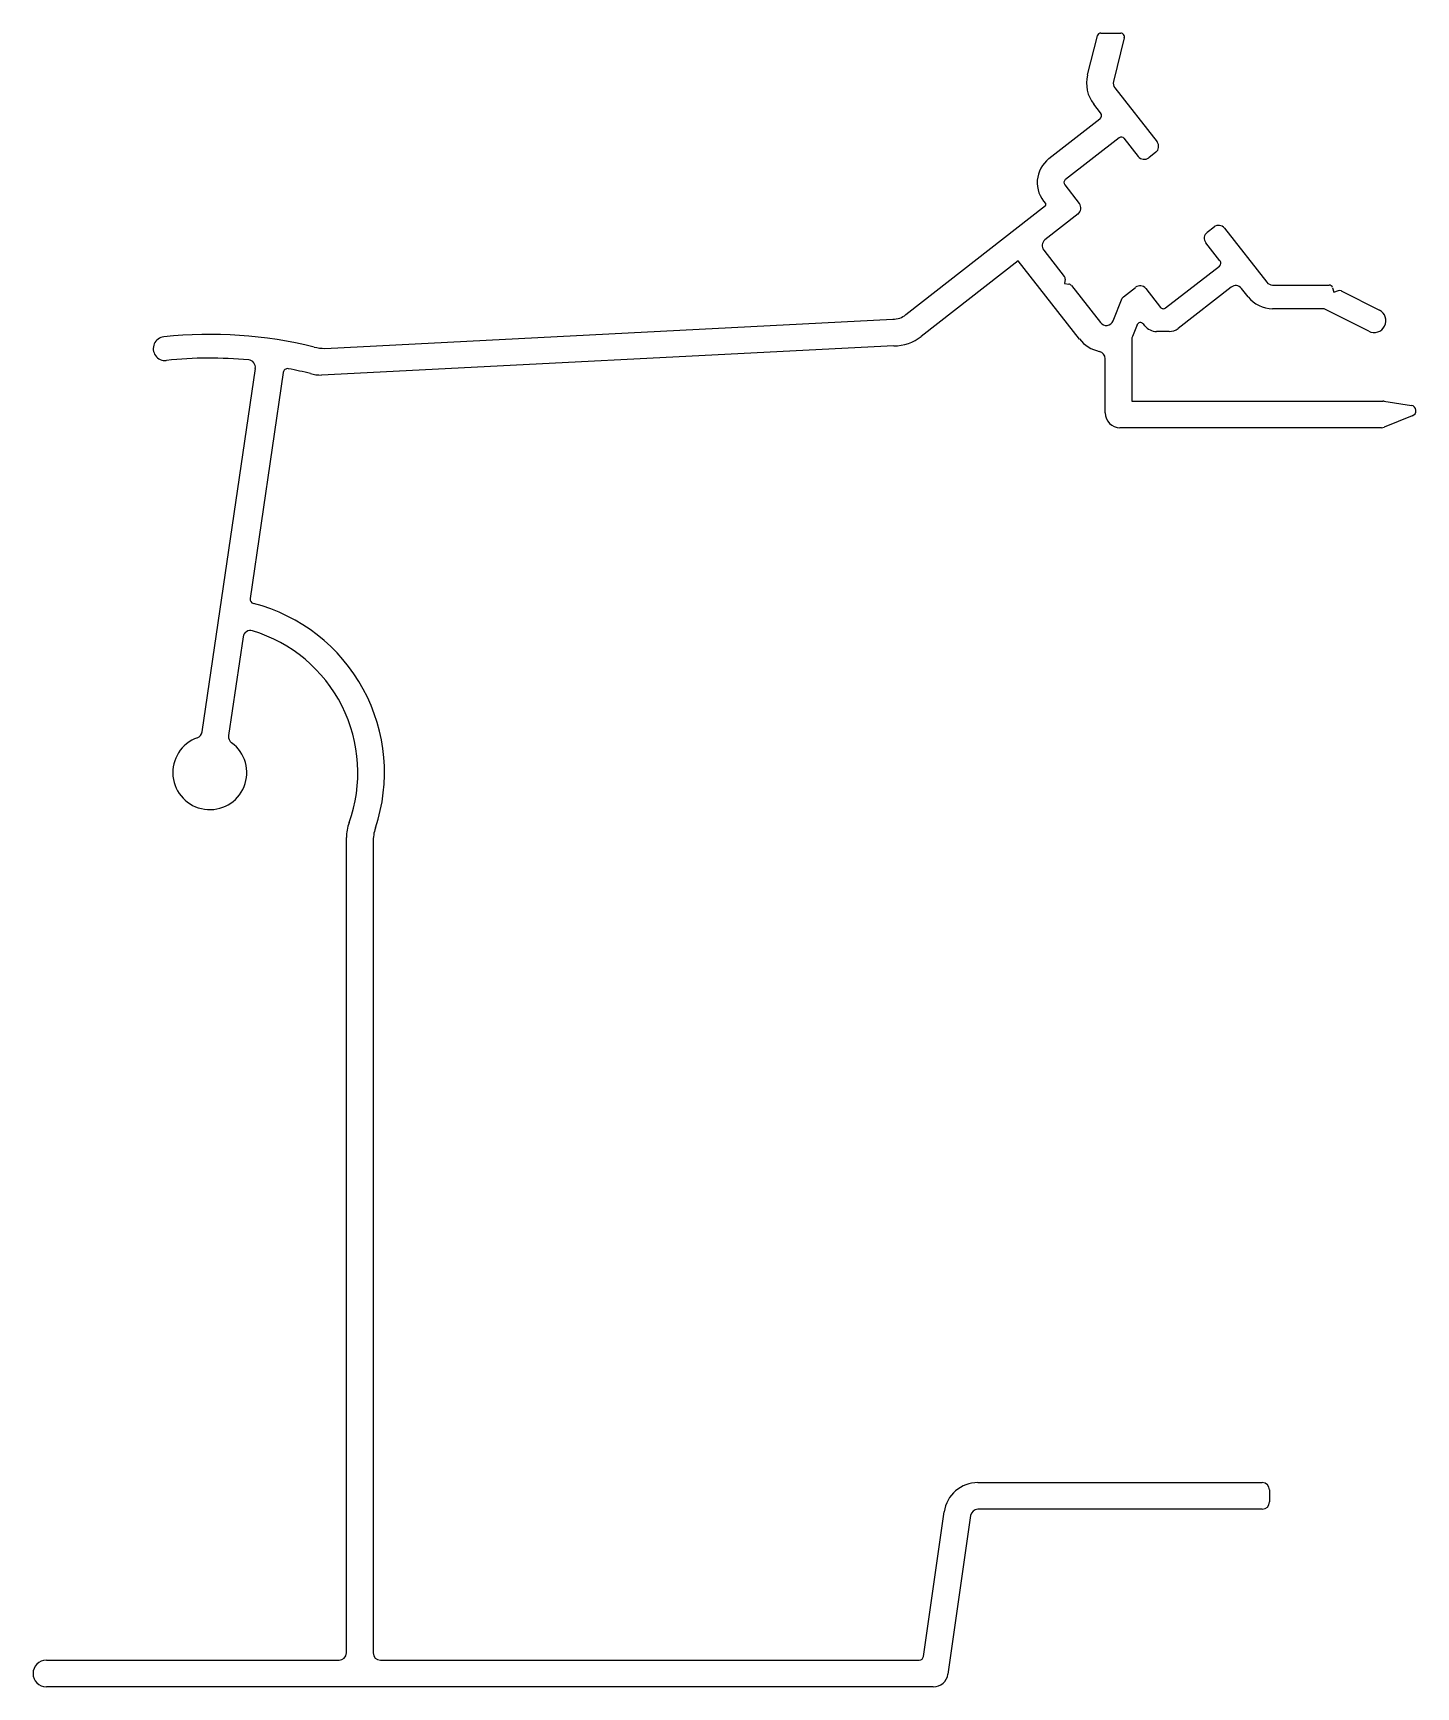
# Model space of a CAD drawing. Extents: x 2 to 95, y 2 to 113.
import ezdxf

# ---------------------------------------------------------------- set-up
doc = ezdxf.new("R2010")
doc.units = 0
doc.layers.get('0').update_dxf_attribs({"linetype": 'CONTINUOUS'})

msp = doc.modelspace()

# ---------------------------------------------------------------- linework, layer by layer
for p, q in [((72.79, 110.4), (73.45, 113.04)), ((73.69, 113.23), (75.03, 113.22)), ((75.27, 112.91), (74.54, 109.96)), ((74.63, 109.53), (77.48, 105.88)), ((73.66, 107.85), (73.21, 108.43)), ((70.18, 104.75), (73.61, 107.43)), ((74.92, 106.16), (71.29, 103.33)), ((76.22, 104.9), (75.27, 106.12)), ((77.4, 105.18), (76.92, 104.81)), ((71.25, 102.98), (72.23, 101.71)), ((60.52, 94.21), (69.94, 101.57)), ((72.15, 101.01), (69.91, 99.27)), ((80.86, 99.77), (81.33, 100.14)), ((82.04, 100.05), (84.89, 96.4)), ((69.83, 98.56), (71.22, 96.78)), ((81.73, 97.84), (80.78, 99.07)), ((68.11, 97.85), (61.56, 92.74)), ((72.24, 92.56), (68.11, 97.85)), ((78.06, 94.66), (81.69, 97.49)), ((71.27, 96.6), (71.24, 96.31)), ((71.24, 96.31), (71.53, 96.27)), ((71.7, 96.18), (73.66, 93.67)), ((85.29, 96.21), (89.1, 96.21)), ((74.52, 93.79), (75.13, 95.31)), ((75.21, 95.42), (76.03, 96.05)), ((76.72, 95.97), (77.71, 94.7)), ((82.48, 96.07), (78.92, 93.28)), ((83.63, 95.41), (83.19, 95.98)), ((89.34, 96.03), (89.43, 95.73)), ((89.43, 95.73), (89.74, 95.83)), ((89.93, 95.82), (92.5, 94.52)), ((21.26, 91.93), (59.63, 93.9)), ((88.78, 94.61), (85.29, 94.61)), ((91.78, 93.09), (88.78, 94.61)), ((76.13, 93.52), (75.82, 92.74)), ((76.66, 93.45), (76.56, 93.58)), ((78.3, 93.07), (77.45, 93.07)), ((59.71, 92.1), (21.04, 90.13)), ((75.78, 92.55), (75.78, 88.37)), ((12.99, 66.03), (16.58, 90.58)), ((73.98, 87.57), (73.98, 91.23)), ((18.46, 90.31), (16.22, 75.03)), ((75.78, 88.37), (92.74, 88.37)), ((92.81, 88.36), (94.66, 88.08)), ((94.71, 87.38), (92.83, 86.61)), ((92.64, 86.57), (74.98, 86.57)), ((15.75, 72.44), (14.77, 65.77)), ((22.73, 3.81), (22.73, 58.88)), ((24.53, 58.58), (24.53, 3.81)), ((65.38, 15.31), (84.58, 15.31)), ((85.08, 14.81), (85.08, 14.01)), ((84.58, 13.51), (65.38, 13.51)), ((61.71, 3.56), (63.1, 13.33)), ((64.89, 13.08), (63.36, 2.36)), ((2.46, 3.31), (22.23, 3.31)), ((25.03, 3.31), (61.41, 3.31)), ((62.37, 1.51), (2.46, 1.51))]:
    msp.add_line(p, q)
for centre, radius, start, end in [((73.69, 112.98), 0.25, 89.5653, 166), ((75.03, 112.97), 0.25, 346, 89.5653), ((75.02, 109.84), 2.3, 166, 218), ((75.02, 109.84), 0.5, 166, 218.0032), ((73.43, 107.66), 0.3, 308, 38), ((75.07, 105.96), 0.25, 38, 128), ((77.09, 105.57), 0.5, 308, 38), ((71.44, 103.13), 2.05, 128, 223.4504), ((76.61, 105.2), 0.5, 218, 308), ((71.44, 103.13), 0.25, 128, 217.9966), ((69.88, 101.65), 0.1, 308.0034, 43.4504), ((71.84, 101.4), 0.5, 308.0034, 37.9966), ((81.17, 99.37), 0.5, 128, 218), ((81.64, 99.74), 0.5, 38, 128), ((70.22, 98.87), 0.5, 128.0034, 218), ((81.54, 97.69), 0.25, 308, 38), ((71.03, 96.63), 0.25, 353, 38), ((71.5, 96.02), 0.25, 38, 83), ((76.33, 95.66), 0.5, 38.5035, 127.8504), ((82.79, 95.67), 0.5, 38, 128), ((85.29, 96.71), 0.5, 218, 270), ((89.1, 95.96), 0.25, 18.1696, 90), ((75.36, 95.22), 0.25, 127.8823, 157.9771), ((85.29, 96.71), 2.1, 218, 270), ((89.82, 95.59), 0.25, 63.1696, 108.1696), ((59.63, 95.35), 1.45, 270, 308.0034), ((77.91, 94.86), 0.25, 217.9945, 308), ((92.14, 93.8), 0.8, 243.1696, 63.1696), ((13.5, 63.27), 29.6, 76.2284, 96.0031), ((59.71, 95.1), 3, 270, 308.0034), ((74.05, 93.98), 0.5, 218, 337.9771), ((76.28, 92.55), 0.5, 157.9771, 180), ((76.36, 93.42), 0.25, 37.9945, 157.9771), ((77.45, 94.07), 1, 217.9945, 270), ((78.3, 94.07), 1, 270, 308), ((10.48, 91.91), 0.8, 96.0029, 276.0031), ((21.26, 94.93), 3, 256.2284, 270), ((74.05, 93.98), 2.3, 218, 258.2164), ((73.48, 91.23), 0.5, 0, 78.2164), ((13.5, 63.27), 28, 84.6041, 96.0031), ((16.08, 90.65), 0.5, 351.686, 84.6041), ((18.75, 90.26), 0.3, 78.9765, 171.686), ((13.5, 63.27), 27.8, 75.8297, 78.9765), ((21.04, 93.13), 3, 255.8297, 270), ((92.74, 87.87), 0.5, 81.2627, 90), ((74.98, 87.57), 1, 180, 270), ((94.61, 87.72), 0.361, 287.3773, 81.2627), ((92.64, 87.07), 0.5, 270, 292.2203), ((16.52, 74.99), 0.3, 171.686, 255.5183), ((13.5, 63.27), 11.8, 341.5215, 75.5183), ((16.24, 72.37), 0.5, 73.2115, 171.686), ((13.5, 63.27), 10, 340.2717, 73.2115), ((12.49, 66.1), 0.5, 289.5042, 351.686), ((13.5, 63.27), 2.5, 109.5042, 53.8679), ((15.26, 65.69), 0.5, 171.686, 233.8679), ((25.73, 58.88), 3, 160.2717, 180), ((27.53, 58.58), 3, 161.5215, 180), ((65.38, 13.01), 2.3, 90, 171.8662), ((84.58, 14.81), 0.5, 360, 90), ((65.38, 13.01), 0.5, 90, 171.8662), ((84.58, 14.01), 0.5, 270, 0), ((22.23, 3.81), 0.5, 270, 0), ((25.03, 3.81), 0.5, 180, 270), ((61.41, 3.61), 0.3, 270, 351.8662), ((2.46, 2.41), 0.9, 90, 270), ((62.37, 2.51), 1, 270, 351.8662)]:
    msp.add_arc(centre, radius, start, end)

doc.saveas('drawing.dxf')
